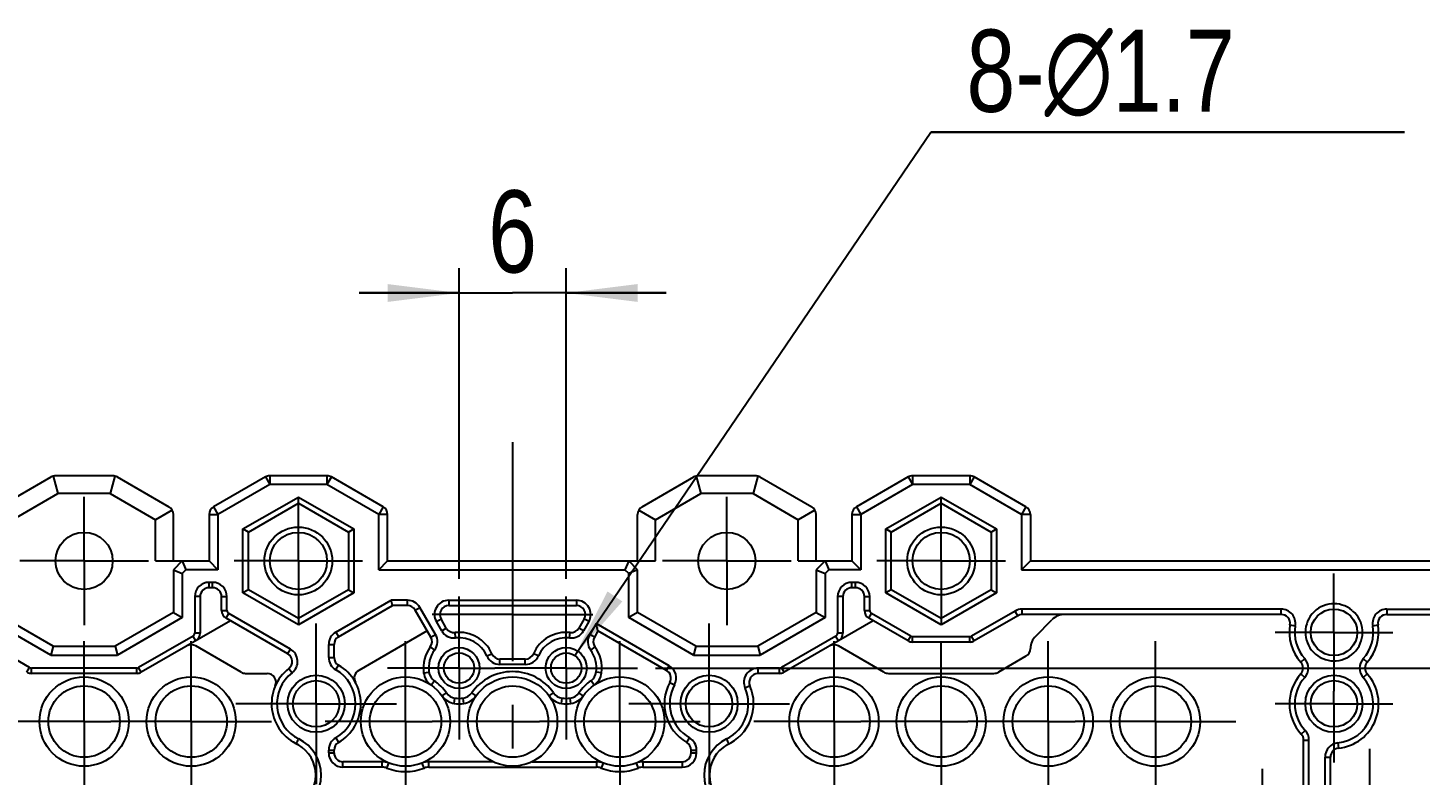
# Model space of a CAD drawing. Header units: millimetres. Extents: x 0 to 297, y 0 to 210.
# Drawn here: x 223.31 to 262.3, y 93.9 to 114.83 of the extents above; entities that cross this region are included whole.
import ezdxf

# ---------------------------------------------------------------- set-up
doc = ezdxf.new("R2010")
doc.units = ezdxf.units.MM
doc.header["$LTSCALE"] = 16.335
doc.linetypes.add('CENTER', pattern=[0.6, 0.375, -0.075, 0.075, -0.075])
doc.layers.get('0').update_dxf_attribs({"linetype": 'CONTINUOUS'})
doc.layers.add('3_ALL_AXES', color=7, linetype='CONTINUOUS')
doc.layers.add('7_ALL_FEATURES', color=7, linetype='CONTINUOUS')
doc.styles.get("Standard").update_dxf_attribs({"font": 'txt', "width": 0.8})
doc.dimstyles.new('DIMSTYLE_4', dxfattribs={"dimtxt": 2.3, "dimasz": 2, "dimexe": 0.7, "dimexo": 0.5, "dimgap": 0.575, "dimtad": 1, "dimdec": 3, "dimlfac": 2, "dimdsep": 46, "dimtxsty": 'Standard', "dimblk": '_FILLED', "dimblk1": '_FILLED', "dimblk2": '_FILLED', "dimcen": 0.09, "dimadec": 0, "dimazin": 0, "dimtp": 0.2, "dimtm": 0.2, "dimtfac": 1, "dimtdec": 3, "dimtofl": 0, "dimtmove": 0, "dimatfit": 3, "dimldrblk": '_FILLED', "dimfxl": 1, "dimtolj": 1, "dimarcsym": 0})
doc.dimstyles.new('DIMSTYLE_6', dxfattribs={"dimtxt": 2.3, "dimasz": 2, "dimexe": 0.7, "dimexo": 0.5, "dimgap": 0.575, "dimtad": 1, "dimdec": 3, "dimlfac": 2, "dimdsep": 46, "dimtxsty": 'Standard', "dimblk": '_FILLED', "dimblk1": '_FILLED', "dimblk2": '_FILLED', "dimcen": 0.09, "dimadec": 0, "dimazin": 0, "dimtp": 0.1, "dimtm": 0.1, "dimtfac": 1, "dimtdec": 3, "dimtofl": 0, "dimtmove": 0, "dimatfit": 3, "dimldrblk": '_FILLED', "dimfxl": 1, "dimtolj": 1, "dimarcsym": 0})
doc.dimstyles.new('DIMSTYLE_7', dxfattribs={"dimtxt": 2.3, "dimasz": 2, "dimexe": 0.7, "dimexo": 0.5, "dimtad": 1, "dimdec": 3, "dimlfac": 2, "dimdsep": 46, "dimtxsty": 'Standard', "dimblk": '_FILLED', "dimblk1": '_FILLED', "dimblk2": '_FILLED', "dimcen": 0.09, "dimadec": 0, "dimazin": 0, "dimtm": 0.05, "dimtfac": 1, "dimtdec": 3, "dimtmove": 0, "dimatfit": 2, "dimldrblk": '_FILLED', "dimfxl": 1, "dimtolj": 1, "dimarcsym": 0})

# ---------------------------------------------------------------- blocks, each defined once
blk = doc.blocks.new('_FILLED')
at = {"color": 0, "linetype": 'ByBlock'}
blk.add_solid([(0, 0), (-1, 0.125), (-1, -0.125)], dxfattribs=at)
blk = doc.blocks.new('*D11')
at = {"color": 2, "linetype": 'Continuous'}
for p, q in [((235.386, 99.399), (235.386, 108.103)), ((238.386, 99.399), (238.386, 108.103)), ((235.386, 107.403), (232.586, 107.403)), ((232.586, 107.403), (236.886, 107.403)), ((241.186, 107.403), (236.886, 107.403)), ((238.386, 107.403), (241.186, 107.403))]:
    blk.add_line(p, q, dxfattribs=at)
at = {"color": 2, "linetype": 'Continuous', "xscale": 2, "yscale": 2, "zscale": 2}
blk.add_blockref('_FILLED', (235.386, 107.403), dxfattribs=at)
at = {"color": 2, "linetype": 'Continuous', "xscale": 2, "yscale": 2, "zscale": 2, "rotation": 180}
blk.add_blockref('_FILLED', (238.386, 107.403), dxfattribs=at)
at = {"color": 2, "linetype": 'Continuous', "insert": (236.886, 110.278), "char_height": 2.3, "width": 1.84, "attachment_point": 2, "line_spacing_factor": 0.9}
blk.add_mtext('6', dxfattribs=at)
blk = doc.blocks.new('*D14')
at = {"color": 2, "linetype": 'Continuous'}
for p, q in [((240.886, 96.899), (285.086, 96.899)), ((284.386, 96.899), (284.386, 92.399)), ((284.386, 87.899), (284.386, 92.399)), ((240.886, 87.899), (285.086, 87.899))]:
    blk.add_line(p, q, dxfattribs=at)
at = {"color": 2, "linetype": 'Continuous', "xscale": 2, "yscale": 2, "zscale": 2}
for p, rotation in [((284.386, 96.899), 90), ((284.386, 87.899), 270)]:
    blk.add_blockref('_FILLED', p, dxfattribs=dict(at, rotation=rotation))
at = {"color": 2, "linetype": 'Continuous', "insert": (281.511, 92.399), "char_height": 2.3, "width": 3.68, "attachment_point": 2, "rotation": 90, "line_spacing_factor": 0.9}
blk.add_mtext('18', dxfattribs=at)
blk = doc.blocks.new('*D15')
at = {"color": 2, "linetype": 'Continuous'}
for p, q in [((238.626, 97.25), (248.595, 111.903)), ((248.595, 111.903), (261.861, 111.903)), ((261.861, 111.903), (248.595, 111.903))]:
    blk.add_line(p, q, dxfattribs=at)
at = {"color": 2, "linetype": 'Continuous', "xscale": 2, "yscale": 2, "zscale": 2, "rotation": 235.7699724564}
blk.add_blockref('_FILLED', (238.626, 97.25), dxfattribs=at)
at = {"color": 2, "linetype": 'Continuous', "insert": (249.595, 114.778), "char_height": 2.3, "width": 12.26667, "attachment_point": 1, "line_spacing_factor": 0.9}
blk.add_mtext('8-\\Fgdt;{\\Fgdt;n}\\Ftxt;1.7', dxfattribs=at)

msp = doc.modelspace()

# ---------------------------------------------------------------- linework, layer by layer
at = {"color": 7, "linetype": 'Continuous'}
msp.add_line((251.53291, 97.79495), (251.99002, 98.25205), dxfattribs=at)
for centre, radius, start, end in [((252.34357, 97.8985), 0.5, 90, 135), ((251.88647, 97.44139), 0.5, 135, 180), ((251.13647, 97.44476), 0.25, 300, 359.228127)]:
    msp.add_arc(centre, radius, start, end, dxfattribs=at)
at = {"layer": '3_ALL_AXES', "color": 7, "linetype": 'CENTER'}
for p, q in [((236.88647, 103.22091), (236.88647, 68.49358)), ((224.88647, 99.8985), (224.88647, 101.6985)), ((230.88647, 99.8985), (230.88647, 101.6985)), ((242.88647, 99.8985), (242.88647, 101.6985)), ((248.88647, 99.8985), (248.88647, 101.6985)), ((224.88647, 99.8985), (223.08647, 99.8985)), ((224.88647, 99.8985), (224.88647, 98.0985)), ((224.88647, 99.8985), (226.68647, 99.8985)), ((230.88647, 99.8985), (229.08647, 99.8985)), ((230.88647, 99.8985), (230.88647, 98.0985)), ((230.88647, 99.8985), (232.68647, 99.8985)), ((242.88647, 99.8985), (241.08647, 99.8985)), ((242.88647, 99.8985), (242.88647, 98.0985)), ((242.88647, 99.8985), (244.68647, 99.8985)), ((248.88647, 99.8985), (247.08647, 99.8985)), ((248.88647, 99.8985), (248.88647, 98.0985)), ((248.88647, 99.8985), (250.68647, 99.8985)), ((259.88647, 97.8985), (259.88647, 99.5485)), ((235.38647, 96.8985), (235.38647, 98.8985)), ((238.38647, 96.8985), (238.38647, 98.8985)), ((236.88647, 98.3985), (234.63647, 98.3985)), ((236.88647, 98.3985), (239.13647, 98.3985)), ((231.38647, 95.8985), (231.38647, 98.1485)), ((242.38647, 95.8985), (242.38647, 98.1485)), ((259.88647, 97.8985), (258.23647, 97.8985)), ((259.88647, 97.8985), (261.53647, 97.8985)), ((259.88647, 97.8985), (259.88647, 96.2485)), ((224.88647, 95.3985), (224.88647, 97.6485)), ((227.88647, 95.3985), (227.88647, 97.6485)), ((233.88647, 95.3985), (233.88647, 97.6485)), ((239.88647, 95.3985), (239.88647, 97.6485)), ((245.88647, 95.3985), (245.88647, 97.6485)), ((248.88647, 95.3985), (248.88647, 97.6485)), ((251.88647, 95.3985), (251.88647, 97.6485)), ((254.88647, 95.3985), (254.88647, 97.6485)), ((235.38647, 96.8985), (233.38647, 96.8985)), ((235.38647, 96.8985), (235.38647, 94.8985)), ((235.38647, 96.8985), (236.38647, 96.8985)), ((238.38647, 96.8985), (236.38647, 96.8985)), ((238.38647, 96.8985), (238.38647, 94.8985)), ((238.38647, 96.8985), (240.38647, 96.8985)), ((259.88647, 95.8985), (259.88647, 96.2485)), ((231.38647, 95.8985), (229.13647, 95.8985)), ((231.38647, 95.8985), (231.38647, 93.6485)), ((231.38647, 95.8985), (233.63647, 95.8985)), ((242.38647, 95.8985), (240.13647, 95.8985)), ((242.38647, 95.8985), (242.38647, 93.6485)), ((242.38647, 95.8985), (244.63647, 95.8985)), ((259.88647, 95.8985), (258.23647, 95.8985)), ((259.88647, 95.8985), (261.53647, 95.8985)), ((259.88647, 95.8985), (259.88647, 94.2485)), ((224.88647, 95.3985), (222.63647, 95.3985)), ((224.88647, 95.3985), (224.88647, 93.1485)), ((224.88647, 95.3985), (225.63647, 95.3985)), ((227.88647, 95.3985), (225.63647, 95.3985)), ((227.88647, 95.3985), (227.88647, 93.1485)), ((227.88647, 95.3985), (230.13647, 95.3985)), ((233.88647, 95.3985), (231.63647, 95.3985)), ((233.88647, 95.3985), (233.88647, 93.1485)), ((233.88647, 95.3985), (234.63647, 95.3985)), ((236.88647, 95.3985), (234.63647, 95.3985)), ((236.88647, 95.3985), (237.63647, 95.3985)), ((239.88647, 95.3985), (237.63647, 95.3985)), ((239.88647, 95.3985), (239.88647, 93.1485)), ((239.88647, 95.3985), (242.13647, 95.3985)), ((245.88647, 95.3985), (243.63647, 95.3985)), ((245.88647, 95.3985), (245.88647, 93.1485)), ((245.88647, 95.3985), (246.63647, 95.3985)), ((248.88647, 95.3985), (246.63647, 95.3985)), ((248.88647, 95.3985), (249.63647, 95.3985)), ((248.88647, 95.3985), (248.88647, 93.1485)), ((251.88647, 95.3985), (249.63647, 95.3985)), ((251.88647, 95.3985), (252.63647, 95.3985)), ((251.88647, 95.3985), (251.88647, 93.1485)), ((254.88647, 95.3985), (252.63647, 95.3985)), ((254.88647, 95.3985), (257.13647, 95.3985)), ((254.88647, 95.3985), (254.88647, 93.1485)), ((260.88647, 92.38652), (260.88647, 94.63652)), ((257.88647, 92.3985), (257.88647, 94.0735))]:
    msp.add_line(p, q, dxfattribs=at)
at = {"layer": '3_ALL_AXES', "color": 7, "linetype": 'Continuous'}
for p, q in [((233.13647, 99.6485), (240.03291, 99.6485)), ((251.13647, 99.6485), (267.38647, 99.6485))]:
    msp.add_line(p, q, dxfattribs=at)
for centre, radius in [((224.88647, 99.8985), 0.8), ((242.88647, 99.8985), 0.8), ((224.88647, 95.3985), 1), ((227.88647, 95.3985), 1), ((233.88647, 95.3985), 1), ((236.88647, 95.3985), 1), ((239.88647, 95.3985), 1), ((245.88647, 95.3985), 1), ((248.88647, 95.3985), 1), ((251.88647, 95.3985), 1), ((254.88647, 95.3985), 1)]:
    msp.add_circle(centre, radius, dxfattribs=at)
at = {"layer": '7_ALL_FEATURES', "color": 7, "linetype": 'Continuous'}
for p, q in [((222.51147, 101.41405), (223.96243, 102.25176)), ((224.02272, 102.27673), (224.15442, 101.78525)), ((225.6855, 102.28525), (224.08743, 102.28525)), ((225.75021, 102.27673), (225.61852, 101.78525)), ((225.8105, 102.25176), (227.26147, 101.41405)), ((229.96243, 102.25176), (228.51147, 101.41405)), ((229.96243, 102.25176), (230.08743, 102.03525)), ((230.08743, 102.28525), (230.08743, 102.03525)), ((231.6855, 102.28525), (230.08743, 102.28525)), ((231.6855, 102.28525), (231.6855, 102.03525)), ((231.8105, 102.25176), (231.6855, 102.03525)), ((233.26147, 101.41405), (231.8105, 102.25176)), ((240.51147, 101.41405), (241.96243, 102.25176)), ((242.02272, 102.27673), (242.15442, 101.78525)), ((243.6855, 102.28525), (242.08743, 102.28525)), ((243.75021, 102.27673), (243.61852, 101.78525)), ((243.8105, 102.25176), (245.26147, 101.41405)), ((247.96243, 102.25176), (246.51147, 101.41405)), ((247.96243, 102.25176), (248.08743, 102.03525)), ((248.08743, 102.28525), (248.08743, 102.03525)), ((249.6855, 102.28525), (248.08743, 102.28525)), ((249.6855, 102.28525), (249.6855, 102.03525)), ((249.8105, 102.25176), (249.6855, 102.03525)), ((251.26147, 101.41405), (249.8105, 102.25176)), ((222.88647, 101.0532), (224.15442, 101.78525)), ((225.61852, 101.78525), (224.15442, 101.78525)), ((225.61852, 101.78525), (226.88647, 101.0532)), ((230.08743, 102.03525), (228.63647, 101.19754)), ((231.6855, 102.03525), (230.08743, 102.03525)), ((233.13647, 101.19754), (231.6855, 102.03525)), ((240.88647, 101.0532), (242.15442, 101.78525)), ((243.61852, 101.78525), (242.15442, 101.78525)), ((243.61852, 101.78525), (244.88647, 101.0532)), ((248.08743, 102.03525), (246.63647, 101.19754)), ((249.6855, 102.03525), (248.08743, 102.03525)), ((251.13647, 101.19754), (249.6855, 102.03525)), ((228.51147, 101.41405), (228.63647, 101.19754)), ((229.33647, 100.79339), (230.88647, 101.68829)), ((229.48647, 100.70679), (230.88647, 101.51508)), ((230.88647, 101.51508), (230.88647, 101.68829)), ((230.88647, 101.68829), (232.43647, 100.79339)), ((230.88647, 101.51508), (232.28647, 100.70679)), ((233.26147, 101.41405), (233.13647, 101.19754)), ((246.51147, 101.41405), (246.63647, 101.19754)), ((247.33647, 100.79339), (248.88647, 101.68829)), ((247.48647, 100.70679), (248.88647, 101.51508)), ((248.88647, 101.51508), (248.88647, 101.68829)), ((248.88647, 101.68829), (250.43647, 100.79339)), ((248.88647, 101.51508), (250.28647, 100.70679)), ((251.26147, 101.41405), (251.13647, 101.19754)), ((227.35297, 101.32254), (226.88647, 101.0532)), ((226.88647, 99.8985), (226.88647, 101.0532)), ((227.38647, 99.8985), (227.38647, 101.19754)), ((228.38647, 101.19754), (228.38647, 99.8985)), ((228.38647, 101.19754), (228.63647, 101.19754)), ((228.63647, 101.19754), (228.63647, 99.6485)), ((233.13647, 99.6485), (233.13647, 101.19754)), ((233.38647, 101.19754), (233.13647, 101.19754)), ((233.38647, 99.8985), (233.38647, 101.19754)), ((240.38647, 99.8985), (240.38647, 101.19754)), ((240.41996, 101.32254), (240.88647, 101.0532)), ((240.88647, 99.8985), (240.88647, 101.0532)), ((245.35297, 101.32254), (244.88647, 101.0532)), ((244.88647, 99.8985), (244.88647, 101.0532)), ((245.38647, 99.8985), (245.38647, 101.19754)), ((246.38647, 101.19754), (246.38647, 99.8985)), ((246.38647, 101.19754), (246.63647, 101.19754)), ((246.63647, 101.19754), (246.63647, 99.6485)), ((251.13647, 101.19754), (251.13647, 99.6485)), ((251.38647, 101.19754), (251.13647, 101.19754)), ((251.38647, 101.19754), (251.38647, 99.8985)), ((229.33647, 99.00361), (229.33647, 100.79339)), ((229.48647, 100.70679), (229.33647, 100.79339)), ((229.48647, 99.09021), (229.48647, 100.70679)), ((232.28647, 100.70679), (232.43647, 100.79339)), ((232.28647, 100.70679), (232.28647, 99.09021)), ((232.43647, 100.79339), (232.43647, 99.00361)), ((247.33647, 99.00361), (247.33647, 100.79339)), ((247.48647, 100.70679), (247.33647, 100.79339)), ((247.48647, 99.09021), (247.48647, 100.70679)), ((250.28647, 100.70679), (250.43647, 100.79339)), ((250.28647, 100.70679), (250.28647, 99.09021)), ((250.43647, 100.79339), (250.43647, 99.00361)), ((226.88647, 99.8985), (228.38647, 99.8985)), ((227.63647, 99.8985), (227.38647, 99.6485)), ((227.63647, 99.8985), (227.74002, 99.6485)), ((228.38647, 99.8985), (228.63647, 99.6485)), ((233.13647, 99.6485), (233.38647, 99.8985)), ((233.38647, 99.8985), (240.88647, 99.8985)), ((240.13647, 99.8985), (240.03291, 99.6485)), ((240.38647, 99.6485), (240.13647, 99.8985)), ((244.88647, 99.8985), (246.38647, 99.8985)), ((245.63647, 99.8985), (245.38647, 99.6485)), ((245.63647, 99.8985), (245.74002, 99.6485)), ((246.38647, 99.8985), (246.63647, 99.6485)), ((251.13647, 99.6485), (251.38647, 99.8985)), ((251.38647, 99.8985), (267.38647, 99.8985)), ((227.38647, 99.6485), (227.38647, 98.45513)), ((227.38647, 99.6485), (227.63647, 99.54495)), ((227.74002, 99.6485), (227.63647, 99.54495)), ((227.63647, 99.54495), (227.63647, 98.31079)), ((228.63647, 99.6485), (227.74002, 99.6485)), ((240.13647, 99.54495), (240.03291, 99.6485)), ((240.38647, 99.6485), (240.13647, 99.54495)), ((240.13647, 98.31079), (240.13647, 99.54495)), ((240.38647, 98.45513), (240.38647, 99.6485)), ((245.38647, 99.6485), (245.38647, 98.45513)), ((245.38647, 99.6485), (245.63647, 99.54495)), ((245.74002, 99.6485), (245.63647, 99.54495)), ((245.63647, 99.54495), (245.63647, 98.31079)), ((246.63647, 99.6485), (245.74002, 99.6485)), ((228.38647, 99.1485), (228.38647, 99.2985)), ((228.48647, 99.2985), (228.38647, 99.2985)), ((228.48647, 99.1485), (228.38647, 99.1485)), ((228.48647, 99.1485), (228.48647, 99.2985)), ((229.48647, 99.09021), (229.33647, 99.00361)), ((230.88647, 98.28192), (229.48647, 99.09021)), ((232.28647, 99.09021), (230.88647, 98.28192)), ((232.28647, 99.09021), (232.43647, 99.00361)), ((246.38647, 99.1485), (246.38647, 99.2985)), ((246.48647, 99.2985), (246.38647, 99.2985)), ((246.48647, 99.1485), (246.38647, 99.1485)), ((246.48647, 99.1485), (246.48647, 99.2985)), ((247.48647, 99.09021), (247.33647, 99.00361)), ((248.88647, 98.28192), (247.48647, 99.09021)), ((250.28647, 99.09021), (248.88647, 98.28192)), ((250.28647, 99.09021), (250.43647, 99.00361)), ((227.98647, 98.8985), (227.98647, 97.87778)), ((228.13647, 98.8985), (227.98647, 98.8985)), ((228.13647, 98.8985), (228.13647, 97.87778)), ((228.73647, 98.51286), (228.73647, 98.8985)), ((228.73647, 98.8985), (228.88647, 98.8985)), ((228.88647, 98.51286), (228.88647, 98.8985)), ((230.88647, 98.10872), (229.33647, 99.00361)), ((232.43647, 99.00361), (230.88647, 98.10872)), ((231.93647, 97.90664), (233.48121, 98.7985)), ((232.01147, 97.77674), (233.5214, 98.6485)), ((233.94309, 98.7985), (233.48121, 98.7985)), ((233.5214, 98.6485), (233.48121, 98.7985)), ((233.94309, 98.6485), (233.5214, 98.6485)), ((233.94309, 98.6485), (233.94309, 98.7985)), ((235.09779, 98.7985), (235.09779, 98.6485)), ((235.09779, 98.7985), (238.67514, 98.7985)), ((235.09779, 98.6485), (238.67514, 98.6485)), ((238.67514, 98.7985), (238.67514, 98.6485)), ((245.98647, 98.8985), (245.98647, 97.87778)), ((246.13647, 98.8985), (245.98647, 98.8985)), ((246.13647, 98.8985), (246.13647, 97.87778)), ((246.73647, 98.51286), (246.73647, 98.8985)), ((246.73647, 98.8985), (246.88647, 98.8985)), ((246.88647, 98.51286), (246.88647, 98.8985)), ((248.88647, 98.10872), (247.33647, 99.00361)), ((250.43647, 99.00361), (248.88647, 98.10872)), ((223.95345, 97.26175), (222.13647, 98.31079)), ((224.02044, 97.51175), (222.38647, 98.45513)), ((227.38647, 98.45513), (225.75249, 97.51175)), ((227.63647, 98.31079), (225.81948, 97.26175)), ((227.38647, 98.45513), (227.63647, 98.31079)), ((228.73647, 98.51286), (228.88647, 98.51286)), ((228.86147, 98.29635), (228.93647, 98.42626)), ((230.58984, 97.29848), (228.86147, 98.29635)), ((230.66484, 97.42838), (228.93647, 98.42626)), ((230.88647, 98.28192), (230.88647, 98.10872)), ((234.1596, 98.5235), (234.2895, 98.5985)), ((234.59714, 97.76566), (234.1596, 98.5235)), ((234.72704, 97.84066), (234.2895, 98.5985)), ((234.75138, 98.1985), (234.88128, 98.2735)), ((235.03015, 98.01566), (234.88128, 98.2735)), ((238.89165, 98.2735), (238.74278, 98.01566)), ((239.02155, 98.1985), (238.89165, 98.2735)), ((240.38647, 98.45513), (240.13647, 98.31079)), ((241.95345, 97.26175), (240.13647, 98.31079)), ((242.02044, 97.51175), (240.38647, 98.45513)), ((245.38647, 98.45513), (243.75249, 97.51175)), ((245.63647, 98.31079), (243.81948, 97.26175)), ((245.38647, 98.45513), (245.63647, 98.31079)), ((246.73647, 98.51286), (246.88647, 98.51286)), ((246.86147, 98.29635), (246.93647, 98.42626)), ((247.96243, 97.66071), (246.86147, 98.29635)), ((248.03743, 97.79062), (246.93647, 98.42626)), ((248.88647, 98.28192), (248.88647, 98.10872)), ((250.95538, 98.49491), (249.7355, 97.79062)), ((251.03038, 98.36501), (249.8105, 97.66071)), ((251.03038, 98.36501), (250.95538, 98.49491)), ((258.40745, 98.5485), (251.15538, 98.5485)), ((251.15538, 98.3985), (251.15538, 98.5485)), ((258.40745, 98.3985), (251.15538, 98.3985)), ((258.40745, 98.3985), (258.40745, 98.5485)), ((261.36549, 98.5485), (264.40745, 98.5485)), ((261.36549, 98.5485), (261.36549, 98.3985)), ((261.36549, 98.3985), (264.40745, 98.3985)), ((228.98647, 98.22419), (226.48852, 96.78199)), ((228.13647, 97.87778), (227.98647, 97.87778)), ((231.93647, 97.90664), (232.01147, 97.77674)), ((234.49592, 97.94097), (232.57808, 96.8337)), ((234.90025, 97.94066), (234.75138, 98.1985)), ((234.90025, 97.94066), (235.03015, 98.01566)), ((235.2914, 97.74317), (235.27462, 97.89223)), ((238.48154, 97.74317), (238.49831, 97.89223)), ((238.87269, 97.94066), (238.74278, 98.01566)), ((239.02155, 98.1985), (238.87269, 97.94066)), ((239.22211, 98.14587), (239.04589, 97.84066)), ((239.27701, 97.94097), (239.17579, 97.76566)), ((241.26985, 96.96361), (239.22211, 98.14587)), ((239.27701, 97.94097), (239.22211, 98.14587)), ((241.19485, 96.8337), (239.27701, 97.94097)), ((246.98647, 98.22419), (244.48852, 96.78199)), ((246.13647, 97.87778), (245.98647, 97.87778)), ((258.65395, 98.10683), (258.80185, 98.08183)), ((260.97108, 98.08183), (261.11898, 98.10683)), ((224.02044, 97.51175), (223.95345, 97.26175)), ((224.02044, 97.51175), (225.75249, 97.51175)), ((225.75249, 97.51175), (225.81948, 97.26175)), ((227.93647, 97.79117), (226.41352, 96.9119)), ((228.01147, 97.66127), (227.93647, 97.79117)), ((229.28441, 96.78199), (228.01147, 97.51693)), ((231.73647, 97.19754), (231.73647, 97.56023)), ((231.73647, 97.56023), (231.88647, 97.56023)), ((231.88647, 97.19754), (231.88647, 97.56023)), ((234.5818, 97.49223), (234.7025, 97.40317)), ((234.59714, 97.76566), (234.72704, 97.84066)), ((239.17579, 97.76566), (239.04589, 97.84066)), ((239.19113, 97.49223), (239.07043, 97.40317)), ((242.02044, 97.51175), (241.95345, 97.26175)), ((242.02044, 97.51175), (243.75249, 97.51175)), ((243.75249, 97.51175), (243.81948, 97.26175)), ((245.93647, 97.79117), (244.41352, 96.9119)), ((246.01147, 97.66127), (245.93647, 97.79117)), ((247.28441, 96.78199), (246.01147, 97.51693)), ((247.96243, 97.66071), (248.03743, 97.79062)), ((249.6855, 97.77722), (248.08743, 97.77722)), ((248.08743, 97.62722), (248.08743, 97.77722)), ((249.6855, 97.62722), (248.08743, 97.62722)), ((249.6855, 97.62722), (249.6855, 97.77722)), ((249.8105, 97.66071), (249.7355, 97.79062)), ((223.35941, 96.9119), (222.48542, 97.4165)), ((223.95345, 97.26175), (225.81948, 97.26175)), ((230.58984, 97.29848), (230.66484, 97.42838)), ((231.73647, 97.19754), (231.88647, 97.19754)), ((236.1655, 97.2385), (236.30298, 97.2985)), ((236.53211, 96.9985), (236.53211, 97.1485)), ((237.24082, 97.1485), (236.53211, 97.1485)), ((237.24082, 96.9985), (237.24082, 97.1485)), ((237.60743, 97.2385), (237.46995, 97.2985)), ((241.95345, 97.26175), (243.81948, 97.26175)), ((251.26147, 97.22826), (250.48852, 96.78199)), ((258.95477, 97.06517), (259.06657, 97.16517)), ((260.70636, 97.16517), (260.81816, 97.06517)), ((223.28441, 96.78199), (223.35941, 96.9119)), ((223.40941, 96.7485), (223.40941, 96.8985)), ((226.36352, 96.8985), (223.40941, 96.8985)), ((226.36352, 96.7485), (223.40941, 96.7485)), ((226.36352, 96.7485), (226.36352, 96.8985)), ((226.48852, 96.78199), (226.41352, 96.9119)), ((229.40941, 96.7485), (230.01169, 96.7485)), ((230.61844, 96.88473), (230.71061, 96.76638)), ((231.93647, 96.85113), (232.01147, 96.98103)), ((234.39549, 96.76448), (234.54413, 96.78458)), ((237.24082, 96.9985), (236.53211, 96.9985)), ((239.37744, 96.76448), (239.2288, 96.78458)), ((241.19485, 96.8337), (241.26985, 96.96361)), ((243.76124, 96.7485), (243.76124, 96.8985)), ((244.36352, 96.8985), (243.76124, 96.8985)), ((244.36352, 96.7485), (243.76124, 96.7485)), ((244.36352, 96.7485), (244.36352, 96.8985)), ((244.48852, 96.78199), (244.41352, 96.9119)), ((247.40941, 96.7485), (250.36352, 96.7485)), ((258.95477, 96.73183), (259.06657, 96.63183)), ((260.70636, 96.63183), (260.81816, 96.73183)), ((234.60397, 96.42206), (234.69007, 96.54489)), ((239.16896, 96.42206), (239.08286, 96.54489)), ((241.28929, 96.49741), (241.42095, 96.42555)), ((243.53211, 96.3985), (243.39463, 96.3385)), ((234.91003, 96.11601), (235.03286, 96.20211)), ((235.25244, 95.90752), (235.27255, 96.05617)), ((235.52049, 95.90752), (235.50038, 96.05617)), ((235.8629, 96.11601), (235.74007, 96.20211)), ((237.91003, 96.11601), (238.03286, 96.20211)), ((238.25244, 95.90752), (238.27255, 96.05617)), ((238.52049, 95.90752), (238.50038, 96.05617)), ((238.8629, 96.11601), (238.74007, 96.20211)), ((258.9698, 95.04866), (259.0798, 95.15064)), ((231.93647, 94.94587), (232.01147, 94.81597)), ((241.76147, 94.81597), (241.83647, 94.94587)), ((259.03647, 94.8787), (259.18647, 94.8787)), ((259.03647, 91.92009), (259.03647, 94.8787)), ((259.18647, 91.92009), (259.18647, 94.8787)), ((259.99647, 94.80401), (260.01147, 94.65477)), ((231.73647, 94.5235), (231.73647, 94.59946)), ((231.73647, 94.59946), (231.88647, 94.59946)), ((231.73647, 94.5235), (231.88647, 94.5235)), ((231.88647, 94.5235), (231.88647, 94.59946)), ((241.88647, 94.5235), (241.88647, 94.59946)), ((241.88647, 94.59946), (242.03647, 94.59946)), ((241.88647, 94.5235), (242.03647, 94.5235)), ((242.03647, 94.5235), (242.03647, 94.59946)), ((259.63647, 94.40602), (259.78647, 94.40602)), ((259.63647, 93.01699), (259.63647, 94.40602)), ((259.78647, 92.98024), (259.78647, 94.40602)), ((232.13647, 94.1235), (232.13647, 94.2735)), ((233.23695, 94.2735), (232.13647, 94.2735)), ((233.23695, 94.1235), (232.13647, 94.1235)), ((233.23695, 94.1235), (233.23695, 94.2735)), ((233.36685, 94.0985), (233.42252, 94.23779)), ((234.40608, 94.0985), (234.35041, 94.23779)), ((234.53599, 94.1235), (234.53599, 94.2735)), ((236.3416, 94.2735), (234.53599, 94.2735)), ((234.53599, 94.1235), (239.23695, 94.1235)), ((237.43133, 94.2735), (239.23695, 94.2735)), ((239.23695, 94.2735), (239.23695, 94.1235)), ((239.42252, 94.23779), (239.36685, 94.0985)), ((240.35041, 94.23779), (240.40608, 94.0985)), ((240.53599, 94.2735), (240.53599, 94.1235)), ((240.53599, 94.2735), (241.63647, 94.2735)), ((240.53599, 94.1235), (241.63647, 94.1235)), ((241.63647, 94.2735), (241.63647, 94.1235))]:
    msp.add_line(p, q, dxfattribs=at)
for centre, radius in [((230.88647, 99.8985), 0.95), ((230.88647, 99.8985), 0.8), ((248.88647, 99.8985), 0.95), ((248.88647, 99.8985), 0.8), ((259.88647, 97.8985), 0.65), ((235.38647, 96.8985), 0.575), ((238.38647, 96.8985), 0.575), ((235.38647, 96.8985), 0.425), ((238.38647, 96.8985), 0.425), ((231.38647, 95.8985), 0.8), ((242.38647, 95.8985), 0.8), ((259.88647, 95.8985), 0.8), ((224.88647, 95.3985), 1.25), ((227.88647, 95.3985), 1.25), ((231.38647, 95.8985), 0.65), ((233.88647, 95.3985), 1.25), ((236.88647, 95.3985), 1.25), ((239.88647, 95.3985), 1.25), ((242.38647, 95.8985), 0.65), ((245.88647, 95.3985), 1.25), ((248.88647, 95.3985), 1.25), ((251.88647, 95.3985), 1.25), ((254.88647, 95.3985), 1.25), ((259.88647, 95.8985), 0.65)]:
    msp.add_circle(centre, radius, dxfattribs=at)
for centre, radius, start, end in [((224.08743, 102.03525), 0.25, 90, 120), ((225.6855, 102.03525), 0.25, 60, 90), ((230.08743, 102.03525), 0.25, 90, 120), ((231.6855, 102.03525), 0.25, 60, 90), ((242.08743, 102.03525), 0.25, 90, 120), ((243.6855, 102.03525), 0.25, 60, 90), ((248.08743, 102.03525), 0.25, 90, 120), ((249.6855, 102.03525), 0.25, 60, 90), ((227.13647, 101.19754), 0.25, 0, 60), ((228.63647, 101.19754), 0.25, 120, 180), ((233.13647, 101.19754), 0.25, 0, 60), ((240.63647, 101.19754), 0.25, 120, 180), ((245.13647, 101.19754), 0.25, 0, 60), ((246.63647, 101.19754), 0.25, 120, 180), ((251.13647, 101.19754), 0.25, 0, 60), ((228.38647, 98.8985), 0.4, 90, 180), ((228.38647, 98.8985), 0.25, 90, 180), ((228.48647, 98.8985), 0.4, 0, 90), ((228.48647, 98.8985), 0.25, 0, 90), ((246.38647, 98.8985), 0.4, 90, 180), ((246.38647, 98.8985), 0.25, 90, 180), ((246.48647, 98.8985), 0.4, 0, 90), ((246.48647, 98.8985), 0.25, 0, 90), ((233.94309, 98.3985), 0.4, 30, 90), ((233.94309, 98.3985), 0.25, 30, 90), ((235.09779, 98.3985), 0.4, 90, 210), ((235.09779, 98.3985), 0.25, 90, 210), ((238.67514, 98.3985), 0.4, 330, 90), ((238.67514, 98.3985), 0.25, 330, 90), ((259.88647, 97.8985), 0.8, 50.284863, 49.289549), ((228.98647, 98.51286), 0.25, 180, 240), ((228.98647, 98.51286), 0.1, 180, 240), ((246.98647, 98.51286), 0.25, 180, 240), ((246.98647, 98.51286), 0.1, 180, 240), ((251.15538, 98.1485), 0.4, 90, 120), ((251.15538, 98.1485), 0.25, 90, 120), ((258.40745, 98.1485), 0.4, 350.405932, 90), ((258.40745, 98.1485), 0.25, 350.405932, 90), ((261.36549, 98.1485), 0.4, 90, 189.594068), ((261.36549, 98.1485), 0.25, 90, 189.594068), ((227.88647, 97.87778), 0.1, 300, 360), ((227.88647, 97.87778), 0.25, 300, 360), ((232.13647, 97.56023), 0.4, 120, 180), ((235.24666, 98.14066), 0.4, 210, 276.421822), ((235.24666, 98.14066), 0.25, 210, 276.421822), ((235.38647, 96.8985), 1, 23.578178, 96.421822), ((238.38647, 96.8985), 1, 83.578178, 156.421822), ((238.52628, 98.14066), 0.4, 263.578178, 330), ((238.52628, 98.14066), 0.25, 263.578178, 330), ((245.88647, 97.87778), 0.1, 300, 360), ((245.88647, 97.87778), 0.25, 300, 360), ((259.88647, 97.8985), 1.25, 170.405932, 221.810315), ((259.88647, 97.8985), 1.1, 170.405932, 221.810315), ((259.88647, 97.8985), 1.1, 318.189685, 9.594068), ((259.88647, 97.8985), 1.25, 318.189685, 9.594068), ((227.88647, 97.30042), 0.25, 60, 120), ((232.13647, 97.56023), 0.25, 120, 180), ((235.38647, 96.8985), 1, 143.578178, 187.702047), ((234.38063, 97.64066), 0.25, 323.578178, 30), ((234.38063, 97.64066), 0.4, 323.578178, 30), ((235.38647, 96.8985), 0.85, 23.578178, 96.421822), ((238.38647, 96.8985), 0.85, 83.578178, 156.421822), ((239.3923, 97.64066), 0.4, 150, 216.421822), ((239.3923, 97.64066), 0.25, 150, 216.421822), ((238.38647, 96.8985), 1, 352.297953, 36.421822), ((245.88647, 97.30042), 0.25, 60, 120), ((248.08743, 97.87722), 0.25, 240, 270), ((248.08743, 97.87722), 0.1, 240, 270), ((249.6855, 97.87722), 0.1, 270, 300), ((249.6855, 97.87722), 0.25, 270, 300), ((230.46484, 97.08197), 0.25, 307.909679, 60), ((230.46484, 97.08197), 0.4, 307.909679, 60), ((232.13647, 97.19754), 0.4, 180, 240), ((232.13647, 97.19754), 0.25, 180, 240), ((235.38647, 96.8985), 0.85, 143.578178, 187.702047), ((236.53211, 97.3985), 0.4, 203.578178, 270), ((236.53211, 97.3985), 0.25, 203.578178, 270), ((237.24082, 97.3985), 0.25, 270, 336.421822), ((237.24082, 97.3985), 0.4, 270, 336.421822), ((238.38647, 96.8985), 0.85, 352.297953, 36.421822), ((258.76843, 96.8985), 0.4, 318.189685, 41.810315), ((261.0045, 96.8985), 0.4, 138.189685, 221.810315), ((223.40941, 96.9985), 0.25, 240, 270), ((223.40941, 96.9985), 0.1, 240, 270), ((226.36352, 96.9985), 0.1, 270, 300), ((226.36352, 96.9985), 0.25, 270, 300), ((229.40941, 96.9985), 0.25, 240, 270), ((230.01169, 96.4985), 0.25, 336.421822, 90), ((231.38647, 95.8985), 1.25, 127.909679, 246.495456), ((231.38647, 95.8985), 1.1, 127.909679, 243.579911), ((231.38647, 95.8985), 1.1, 300, 60), ((231.38647, 95.8985), 1.25, 300, 60), ((232.70308, 96.6172), 0.25, 120, 208.628652), ((234.89098, 96.83149), 0.5, 187.702047, 234.969937), ((234.89098, 96.83149), 0.35, 187.702047, 234.969937), ((236.88647, 95.3985), 1.4, 35.030063, 144.969937), ((238.88196, 96.83149), 0.35, 305.030063, 352.297953), ((238.88196, 96.83149), 0.5, 305.030063, 352.297953), ((241.06985, 96.6172), 0.25, 331.371348, 60), ((241.06985, 96.6172), 0.4, 331.371348, 60), ((243.76124, 96.4985), 0.4, 90, 203.578178), ((243.76124, 96.4985), 0.25, 90, 203.578178), ((244.36352, 96.9985), 0.1, 270, 300), ((244.36352, 96.9985), 0.25, 270, 300), ((247.40941, 96.9985), 0.25, 240, 270), ((250.36352, 96.9985), 0.25, 270, 300), ((259.88647, 95.8985), 1.25, 138.189685, 222.833428), ((258.76843, 96.8985), 0.25, 318.189685, 41.810315), ((259.88647, 95.8985), 1.25, 275.73917, 41.810315), ((261.0045, 96.8985), 0.25, 138.189685, 221.810315), ((233.88647, 95.3985), 1.4, 35.030063, 54.969937), ((239.88647, 95.3985), 1.4, 125.030063, 144.969937), ((242.38647, 95.8985), 1.25, 151.371348, 240), ((242.38647, 95.8985), 1.1, 151.371348, 240), ((242.38647, 95.8985), 1.1, 296.420089, 23.578178), ((242.38647, 95.8985), 1.25, 293.504544, 23.578178), ((259.88647, 95.8985), 1.1, 138.189685, 222.833428), ((259.88647, 95.8985), 1.1, 275.73917, 41.810315), ((235.31946, 96.40301), 0.5, 215.030063, 262.297953), ((235.31946, 96.40301), 0.35, 215.030063, 262.297953), ((235.38647, 96.8985), 0.85, 262.297953, 277.702047), ((235.45348, 96.40301), 0.35, 277.702047, 324.969937), ((235.45348, 96.40301), 0.5, 277.702047, 324.969937), ((238.31946, 96.40301), 0.5, 215.030063, 262.297953), ((238.31946, 96.40301), 0.35, 215.030063, 262.297953), ((238.38647, 96.8985), 0.85, 262.297953, 277.702047), ((238.45348, 96.40301), 0.35, 277.702047, 324.969937), ((238.45348, 96.40301), 0.5, 277.702047, 324.969937), ((235.38647, 96.8985), 1, 262.297953, 277.702047), ((238.38647, 96.8985), 1, 262.297953, 277.702047), ((258.78647, 94.8787), 0.4, 0, 42.833428), ((244.33167, 88.25916), 14.99228, 153.650623, 153.777581), ((230.39278, 93.8985), 0.98325, 300.113794, 59.886206), ((230.39278, 93.8985), 1.13325, 296.420089, 63.579911), ((232.13647, 94.59946), 0.4, 120, 180), ((232.13647, 94.59946), 0.25, 120, 180), ((241.63647, 94.59946), 0.25, 0, 60), ((241.63647, 94.59946), 0.4, 0, 60), ((243.38015, 93.8985), 1.13325, 116.420089, 243.579911), ((243.38015, 93.8985), 0.98325, 120.113794, 239.886206), ((229.46203, 88.26948), 14.96909, 26.222037, 26.349257), ((258.78647, 94.8787), 0.25, 0, 42.833428), ((260.03647, 94.40602), 0.4, 95.73917, 180), ((232.13647, 94.5235), 0.4, 180, 270), ((232.13647, 94.5235), 0.25, 180, 270), ((241.63647, 94.5235), 0.4, 270, 360), ((241.63647, 94.5235), 0.25, 270, 360), ((260.03647, 94.40602), 0.25, 95.73917, 180), ((233.23695, 93.7735), 0.5, 68.213211, 90), ((233.23695, 93.7735), 0.35, 68.213211, 90), ((233.88647, 95.3985), 1.4, 248.213211, 291.786789), ((234.53599, 93.7735), 0.5, 90, 111.786789), ((234.53599, 93.7735), 0.35, 90, 111.786789), ((239.23695, 93.7735), 0.5, 68.213211, 90), ((239.23695, 93.7735), 0.35, 68.213211, 90), ((239.88647, 95.3985), 1.4, 248.213211, 291.786789), ((240.53599, 93.7735), 0.5, 90, 111.786789), ((240.53599, 93.7735), 0.35, 90, 111.786789)]:
    msp.add_arc(centre, radius, start, end, dxfattribs=at)
for points, knots in [([(230.83181, 94.77852), (230.83065, 94.77931), (230.8288, 94.7804), (230.82793, 94.7827), (230.82815, 94.78338)], [0, 0, 0, 0, 0.66198345, 1, 1, 1, 1]), ([(230.82815, 94.78338), (230.82904, 94.78606), (230.83691, 94.78893), (230.84245, 94.80102), (230.84863, 94.81669), (230.85427, 94.82819), (230.85743, 94.83443)], [0, 0, 0, 0, 0.14221044, 0.35782976, 0.64732796, 1, 1, 1, 1]), ([(230.88794, 94.75222), (230.88283, 94.75444), (230.86397, 94.76278), (230.84431, 94.77006), (230.83181, 94.77852)], [0, 0, 0, 0, 0.26965034, 1, 1, 1, 1]), ([(230.85743, 94.83443), (230.85935, 94.83822), (230.86778, 94.85453), (230.87605, 94.87094), (230.88231, 94.8836)], [0, 0, 0, 0, 0.23072325, 1, 1, 1, 1]), ([(242.88683, 94.74904), (242.89164, 94.75183), (242.90969, 94.76171), (242.92895, 94.76972), (242.94117, 94.77849)], [0, 0, 0, 0, 0.26943046, 1, 1, 1, 1]), ([(242.91552, 94.8344), (242.9136, 94.83818), (242.90517, 94.85451), (242.89689, 94.87091), (242.89063, 94.88359)], [0, 0, 0, 0, 0.23066421, 1, 1, 1, 1]), ([(242.94474, 94.78348), (242.94383, 94.78613), (242.936, 94.78892), (242.9305, 94.80101), (242.92432, 94.81665), (242.91868, 94.82816), (242.91552, 94.8344)], [0, 0, 0, 0, 0.14115268, 0.35627587, 0.64669196, 1, 1, 1, 1]), ([(242.94117, 94.77849), (242.94232, 94.77932), (242.94415, 94.78047), (242.94497, 94.7828), (242.94474, 94.78348)], [0, 0, 0, 0, 0.66107242, 1, 1, 1, 1])]:
    msp.add_open_spline(points, degree=3, knots=knots, dxfattribs=at)

# ---------------------------------------------------------------- dimensions: what is measured, and where the dimension line sits
at = {"color": 2, "linetype": 'Continuous'}
dim = msp.add_diameter_dim_2p(p1=(238.62554, 97.24989), p2=(238.1474, 96.54712), text='8-%%c<>', dimstyle='DIMSTYLE_7', override={"dimtih": 1, "dimtoh": 1, "dimpost": '<>'}, dxfattribs=at)
dim.commit()
dim.dimension.update_dxf_attribs({"geometry": '*D15', "text_midpoint": (255.72807, 113.6276), "dimtype": 163})
for base, p1, p2, angle, dimstyle, picture, middle in [((235.38647, 107.4026), (238.38647, 98.8985), (235.38647, 98.8985), 180, 'DIMSTYLE_6', '*D11', (236.88647, 107.4026)), ((284.38647, 96.8985), (240.38647, 87.8985), (240.38647, 96.8985), 90, 'DIMSTYLE_4', '*D14', (284.38647, 92.68601))]:
    dim = msp.add_linear_dim(base=base, p1=p1, p2=p2, angle=angle, dimstyle=dimstyle, dxfattribs=at)
    dim.commit()
    dim.dimension.update_dxf_attribs({"geometry": picture, "text_midpoint": middle, "dimtype": 160})

doc.saveas('drawing.dxf')
